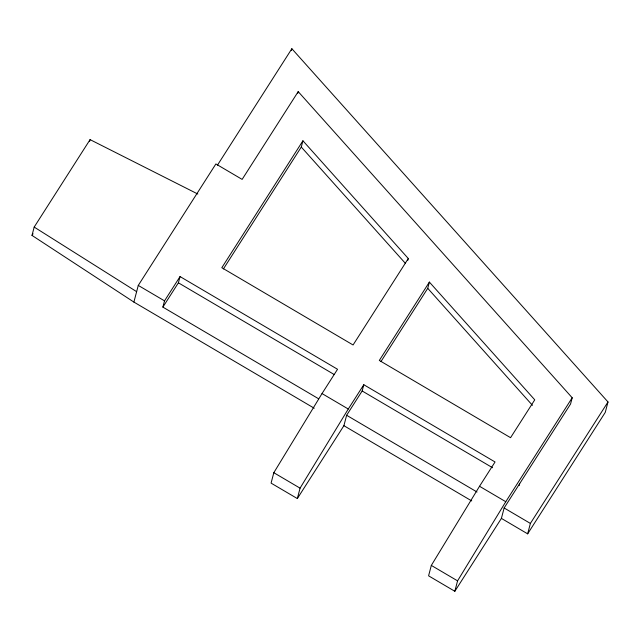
<?xml version="1.0" encoding="UTF-8"?>
<svg xmlns="http://www.w3.org/2000/svg" width="640" height="640" viewBox="0 0 640 640"><rect width="100%" height="100%" fill="white"/><g stroke="black" fill="none" stroke-linecap="round" stroke-linejoin="round"><path stroke-width="0.96" d="M314.216 408.216L133.896 302.08L32 235.416L34.184 227.08L90.072 139.624L197.832 194.04M89.584 141.48L90.072 139.624M133.896 302.08L138.272 285.408L215.888 163.944L242.136 179.392L298.208 91.624L572.2 397.76L570.56 404.016L504.136 507.976L501.4 518.392L454.832 591.28L428.584 575.824L431.32 565.408L479.528 486.272L495.048 461.976L363.8 384.72L348.272 409.016L300.064 488.152L297.336 498.568L271.08 483.12L273.816 472.704L322.024 393.568L337.544 369.272L180.048 276.568L164.52 300.864L162.88 307.112L318.664 398.808M162.88 307.112L178.4 282.816L180.048 276.568M291.36 50.616L291.856 48.72L608 401.96L605.264 412.376L527.656 533.848L501.4 518.392M297.744 93.416L298.208 91.624M223.4 268.936L301.288 147.04L302.928 140.784L408.304 258.528L407.84 260.312M297.336 498.568L343.904 425.688L346.632 415.272L362.16 390.976L363.8 384.72M380.912 361.624L427.744 288.328L429.384 282.08L534.76 399.824L510.568 437.688L379.32 360.432L429.384 282.08M454.832 591.28L457.568 580.856L505.776 501.72L572.2 397.76M519.16 485.576L519.656 483.68M527.656 533.848L530.384 523.424L608 401.96M32 235.416L33.072 233.736M217.456 165.168L291.856 48.72M302.928 140.784L221.816 267.72L353.072 344.976L408.304 258.528M178.4 282.816L334.184 374.512M362.16 390.976L492.552 467.728M138.272 285.408L164.52 300.864M322.024 393.568L348.272 409.016M479.528 486.272L505.776 501.72M346.632 415.272L477.032 492.016M504.136 507.976L530.384 523.424M343.904 425.688L471.72 500.928M273.816 472.704L300.064 488.152M431.32 565.408L457.568 580.856M34.184 227.08L136.632 291.664M301.288 147.04L405.344 263.304M427.744 288.328L532.464 405.336"/></g></svg>
